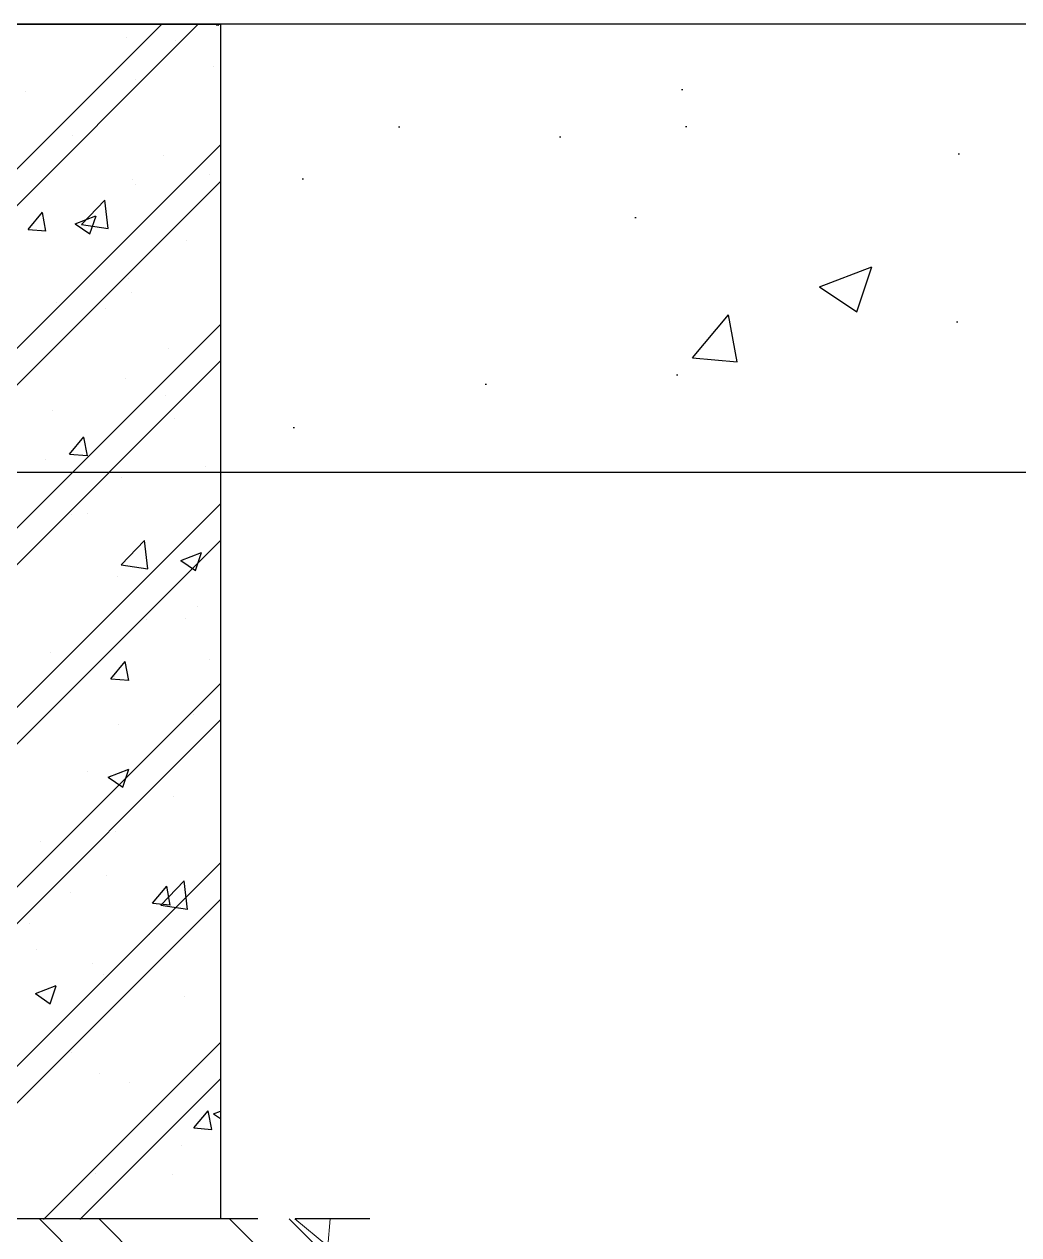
# Model space of a CAD drawing. Extents: x -1041800 to 1211622, y -13029 to 106851.
# Drawn here: x 98571 to 99237, y 12858 to 13669 of the extents above; entities that cross this region are included whole.
import ezdxf

# ---------------------------------------------------------------- set-up
doc = ezdxf.new("R2010")
doc.units = 0
doc.header["$MEASUREMENT"] = 0
doc.linetypes.add('HIDDEN', pattern=[0.375, 0.25, -0.125])
for name, color, linetype in [('CONCRETE', 2, 'Continuous'), ('Hatch', 250, 'Continuous'), ('HIDDEN', 8, 'HIDDEN'), ('VAN', 7, 'Continuous')]:
    doc.layers.add(name, color=color, linetype=linetype)
doc.layers.add('Hacht', color=251, linetype='Continuous', lineweight=9)

msp = doc.modelspace()

# ---------------------------------------------------------------- hatches: boundary and pattern name
at = {"layer": 'Hacht'}
h = msp.add_hatch(dxfattribs=at)
h.set_pattern_fill('BTCT', color=256, scale=50, angle=90, style=0, pattern_type=2)
h.set_pattern_definition([(135, (-61744.86, 98266.835), (-63.63961, -63.63961), []), (135, (-61784.86, 98266.835), (-63.63961, -63.63961), []), (140, (-61744.86, 98266.83), (31.37607, 358.6301), [37.5, -412.5]), (85, (-61744.86, 98266.83), (-376.0961, -69.3757), [30, -330]), (190.4514, (-61742.25, 98296.72), (-344.7198, 289.2547), [31.8701, -350.57106]), (136.1842, (-61844.86, 98266.83), (82.7595, 533.6205), [56.25, -618.75]), (186.6356, (-61837.97, 98311.3), (-487.059, 467.3314), [47.8051, -525.8565]), (81.1842, (-61844.86, 98266.83), (-487.0593, 467.331), [45, -495]), (111, (-61819.86, 98316.83), (201.30945, 298.45353), [37.5, -412.5]), (56, (-61819.86, 98316.83), (-362.575, 121.6577), [30, -330]), (161.4514, (-61803.1, 98341.7), (-161.26525, 420.1113), [31.8701, -350.57106]), (127.5, (-61744.86, 98266.83), (-166.44693, 6.07993), [0, -326, 0, -335, 0, -331.25]), (97.5, (-61744.86, 98266.83), (-197.20586, 131.53477), [0, -191, 0, -318.5, 0, -126.25]), (57.5, (-61744.86, 98155.33), (11.27744, 266.91122), [0, -125, 0, -390, 0, -517.5]), (47.5, (-61744.86, 98105.33), (-50.0525, 291.59308), [0, -162.5, 0, -259, 0, -367.5])])
h.paths.add_polyline_path([(97402.56, 12768.62), (98802.55, 12768.62), (98802.55, 12868.62), (97402.56, 12868.62)])
at = {"layer": 'VAN'}
h = msp.add_hatch(dxfattribs=at)
h.set_pattern_fill('AR-CONC', color=0, scale=50)
h.set_pattern_definition([(50, (0, 5086.7), (358.6301, -31.3761), [37.5, -412.5]), (355, (0, 5086.7), (-69.3757, 376.0961), [30, -330]), (100.45144, (29.9, 5084.1), (289.2544, 344.72), [31.8701, -350.571]), (46.1842, (0, 5186.7), (533.6207, -82.7596), [56.25, -618.75]), (96.63564, (44.47, 5179.8), (467.331, 487.0593), [47.8052, -525.857]), (351.18416, (0, 5186.7), (467.331, 487.0593), [45, -495]), (21, (50, 5161.7), (298.4535, -201.30945), [37.5, -412.5]), (326, (50, 5161.7), (121.6577, 362.575), [30, -330]), (71.45144, (74.87, 5144.94), (420.1112, 161.2656), [31.8701, -350.571]), (37.5, (0, 5086.71), (6.07993, 166.44693), [0, -326, 0, -335, 0, -331.25]), (7.5, (0, 5086.71), (131.53477, 197.20586), [0, -191, 0, -318.5, 0, -126.25]), (327.5, (-111.5, 5086.71), (266.91122, -11.27744), [0, -125, 0, -390, 0, -517.5]), (317.5, (-161.5, 5086.71), (291.5931, 50.0525), [0, -162.5, 0, -259, 0, -367.5])])
h.paths.add_polyline_path([(100502.55, 13668.62), (98702.55, 13668.62), (98702.55, 13368.62), (100502.55, 13368.62)])
h.paths.add_polyline_path([(104302.47, 13668.62), (101702.55, 13668.62), (101702.55, 13368.62), (104302.47, 13368.62)])

# ---------------------------------------------------------------- linework, layer by layer
at = {"layer": 'CONCRETE', "linetype": 'Continuous'}
msp.add_lwpolyline([(98402.55, 13668.62), (98702.55, 13668.62), (98702.55, 12868.62), (97502.55, 12868.62), (97502.55, 13668.62)], dxfattribs=at)
at = {"layer": 'Hatch', "linetype": 'Continuous'}
for p, q in [((97862.74, 12868.18), (98662.74, 13668.18)), ((97887.24, 12868.18), (98687.24, 13668.18)), ((98699.65, 13668.18), (98701.36, 13668.03)), ((98701.37, 13667.96), (98701.33, 13668.18)), ((98639.47, 13659.95), (98639.47, 13659.95)), ((98672.12, 13657.77), (98672.12, 13657.77)), ((98698.07, 13640.05), (98698.07, 13640.05)), ((98645.94, 13631.42), (98645.94, 13631.42)), ((98571.75, 13623.43), (98571.75, 13623.43)), ((97982.95, 12868.18), (98702.55, 13587.79)), ((98603.41, 13593.84), (98603.41, 13593.84)), ((98664.27, 13580.64), (98664.27, 13580.64)), ((98643.51, 13564.84), (98643.51, 13564.84)), ((98695.52, 13567.76), (98695.52, 13567.76)), ((98007.45, 12868.18), (98702.55, 13563.29)), ((98645.45, 13561.17), (98645.45, 13561.17)), ((98609.57, 13534.53), (98625.14, 13550.76)), ((98627.36, 13531.71), (98625.15, 13550.7)), ((98573.7, 13531.19), (98583.34, 13542.68)), ((98585.67, 13530.07), (98583.35, 13542.61)), ((98605.2, 13534.99), (98619.21, 13540.37)), ((98615.16, 13528.21), (98619.22, 13540.3)), ((98573.7, 13531.19), (98585.66, 13530.15)), ((98605.2, 13534.99), (98615.15, 13528.28)), ((98609.57, 13534.53), (98627.35, 13531.77)), ((98679.79, 13523.85), (98679.79, 13523.85)), ((98641.08, 13498.26), (98641.08, 13498.26)), ((98642.91, 13488.88), (98642.91, 13488.88)), ((98592.84, 13482.29), (98592.84, 13482.29)), ((98625.33, 13478.44), (98625.33, 13478.44)), ((98103.16, 12868.18), (98702.55, 13467.58)), ((98667.5, 13451.58), (98667.5, 13451.58)), ((98127.66, 12868.18), (98702.55, 13443.08)), ((98638.65, 13431.68), (98638.65, 13431.68)), ((98666.04, 13419.97), (98666.04, 13419.97)), ((98590.29, 13410), (98590.29, 13410)), ((98671.53, 13404.51), (98671.53, 13404.51)), ((98601.45, 13380.75), (98611.09, 13392.24)), ((98613.42, 13379.63), (98611.1, 13392.17)), ((98601.45, 13380.75), (98613.41, 13379.71)), ((98585.54, 13376.78), (98585.54, 13376.78)), ((98692.3, 13372.27), (98692.3, 13372.27)), ((98636.21, 13365.1), (98636.21, 13365.1)), ((98223.37, 12868.18), (98702.55, 13347.37)), ((98602.82, 13340.58), (98602.82, 13340.58)), ((98613.42, 13341.09), (98613.42, 13341.09)), ((98247.87, 12868.18), (98702.55, 13322.87)), ((98636.08, 13306.6), (98651.66, 13322.84)), ((98653.88, 13303.78), (98651.67, 13322.77)), ((98675.92, 13309.44), (98689.93, 13314.82)), ((98685.88, 13302.66), (98689.94, 13314.74)), ((98636.08, 13306.6), (98653.87, 13303.84)), ((98675.92, 13309.44), (98685.87, 13302.73)), ((98633.78, 13298.53), (98633.78, 13298.53)), ((98687.12, 13278.84), (98687.12, 13278.84)), ((98653.35, 13270.07), (98653.35, 13270.07)), ((98679.2, 13270.59), (98679.2, 13270.59)), ((98588.76, 13247.72), (98588.76, 13247.72)), ((98629.2, 13230.31), (98638.85, 13241.8)), ((98641.17, 13229.19), (98638.85, 13241.73)), ((98695.52, 13243.21), (98695.52, 13243.21)), ((98631.35, 13231.95), (98631.35, 13231.95)), ((98343.57, 12868.18), (98702.55, 13227.16)), ((98629.2, 13230.31), (98641.16, 13229.27)), ((98368.07, 12868.18), (98702.55, 13202.66)), ((98634.51, 13199.95), (98634.51, 13199.95)), ((98684.57, 13206.55), (98684.57, 13206.55)), ((98613.56, 13168.41), (98613.56, 13168.41)), ((98627.26, 13164.41), (98641.26, 13169.79)), ((98637.22, 13157.63), (98641.27, 13169.71)), ((98627.26, 13164.41), (98637.21, 13157.7)), ((98628.92, 13165.37), (98628.92, 13165.37)), ((98670.94, 13151.26), (98670.94, 13151.26)), ((98631.96, 13127.66), (98631.96, 13127.66)), ((98581.89, 13121.07), (98581.89, 13121.07)), ((98463.78, 12868.18), (98702.55, 13106.95)), ((98626.49, 13098.79), (98626.49, 13098.79)), ((98662.6, 13078.67), (98678.18, 13094.91)), ((98680.39, 13075.85), (98678.18, 13094.85)), ((98602.23, 13087.32), (98602.23, 13087.32)), ((98656.95, 13079.88), (98666.6, 13091.37)), ((98668.92, 13078.75), (98666.6, 13091.29)), ((98488.28, 12868.18), (98702.55, 13082.45)), ((98656.95, 13079.88), (98668.91, 13078.83)), ((98662.6, 13078.67), (98680.38, 13075.92)), ((98574.62, 13066.21), (98574.62, 13066.21)), ((98681.38, 13061.7), (98681.38, 13061.7)), ((98655.09, 13058.75), (98655.09, 13058.75)), ((98579.35, 13048.78), (98579.35, 13048.78)), ((98616.79, 13039.35), (98616.79, 13039.35)), ((98624.05, 13032.21), (98624.05, 13032.21)), ((98578.6, 13019.38), (98592.6, 13024.76)), ((98588.55, 13012.6), (98592.61, 13024.68)), ((98578.6, 13019.38), (98588.54, 13012.67)), ((98678.61, 13017.33), (98678.61, 13017.33)), ((98583.99, 12868.18), (98702.55, 12986.75)), ((98602.48, 12979.87), (98602.48, 12979.87)), ((98621.62, 12965.63), (98621.62, 12965.63)), ((98608.49, 12868.18), (98702.55, 12962.25)), ((98641.59, 12960.04), (98641.59, 12960.04)), ((98684.7, 12929.44), (98694.35, 12940.93)), ((98696.67, 12928.32), (98694.36, 12940.85)), ((98697.98, 12938.86), (98702.55, 12940.61)), ((98697.98, 12938.86), (98702.55, 12935.77)), ((98684.7, 12929.44), (98696.66, 12928.39)), ((98676.17, 12917.62), (98676.17, 12917.62)), ((98619.19, 12899.05), (98619.19, 12899.05)), ((98670.35, 12898), (98670.35, 12898))]:
    msp.add_line(p, q, dxfattribs=at)
at = {"layer": 'HIDDEN', "linetype": 'HIDDEN', "ltscale": 200, "flags": 128}
msp.add_lwpolyline([(97402.56, 12768.62), (98802.55, 12768.62), (98802.55, 12868.62), (97402.56, 12868.62)], close=True, dxfattribs=at)
at = {"layer": 'VAN', "color": 0}
msp.add_lwpolyline([(92302.47, 13368.62), (104302.47, 13368.62), (104302.47, 13668.62), (92302.47, 13668.62)], close=True, dxfattribs=at)

doc.saveas('drawing.dxf')
